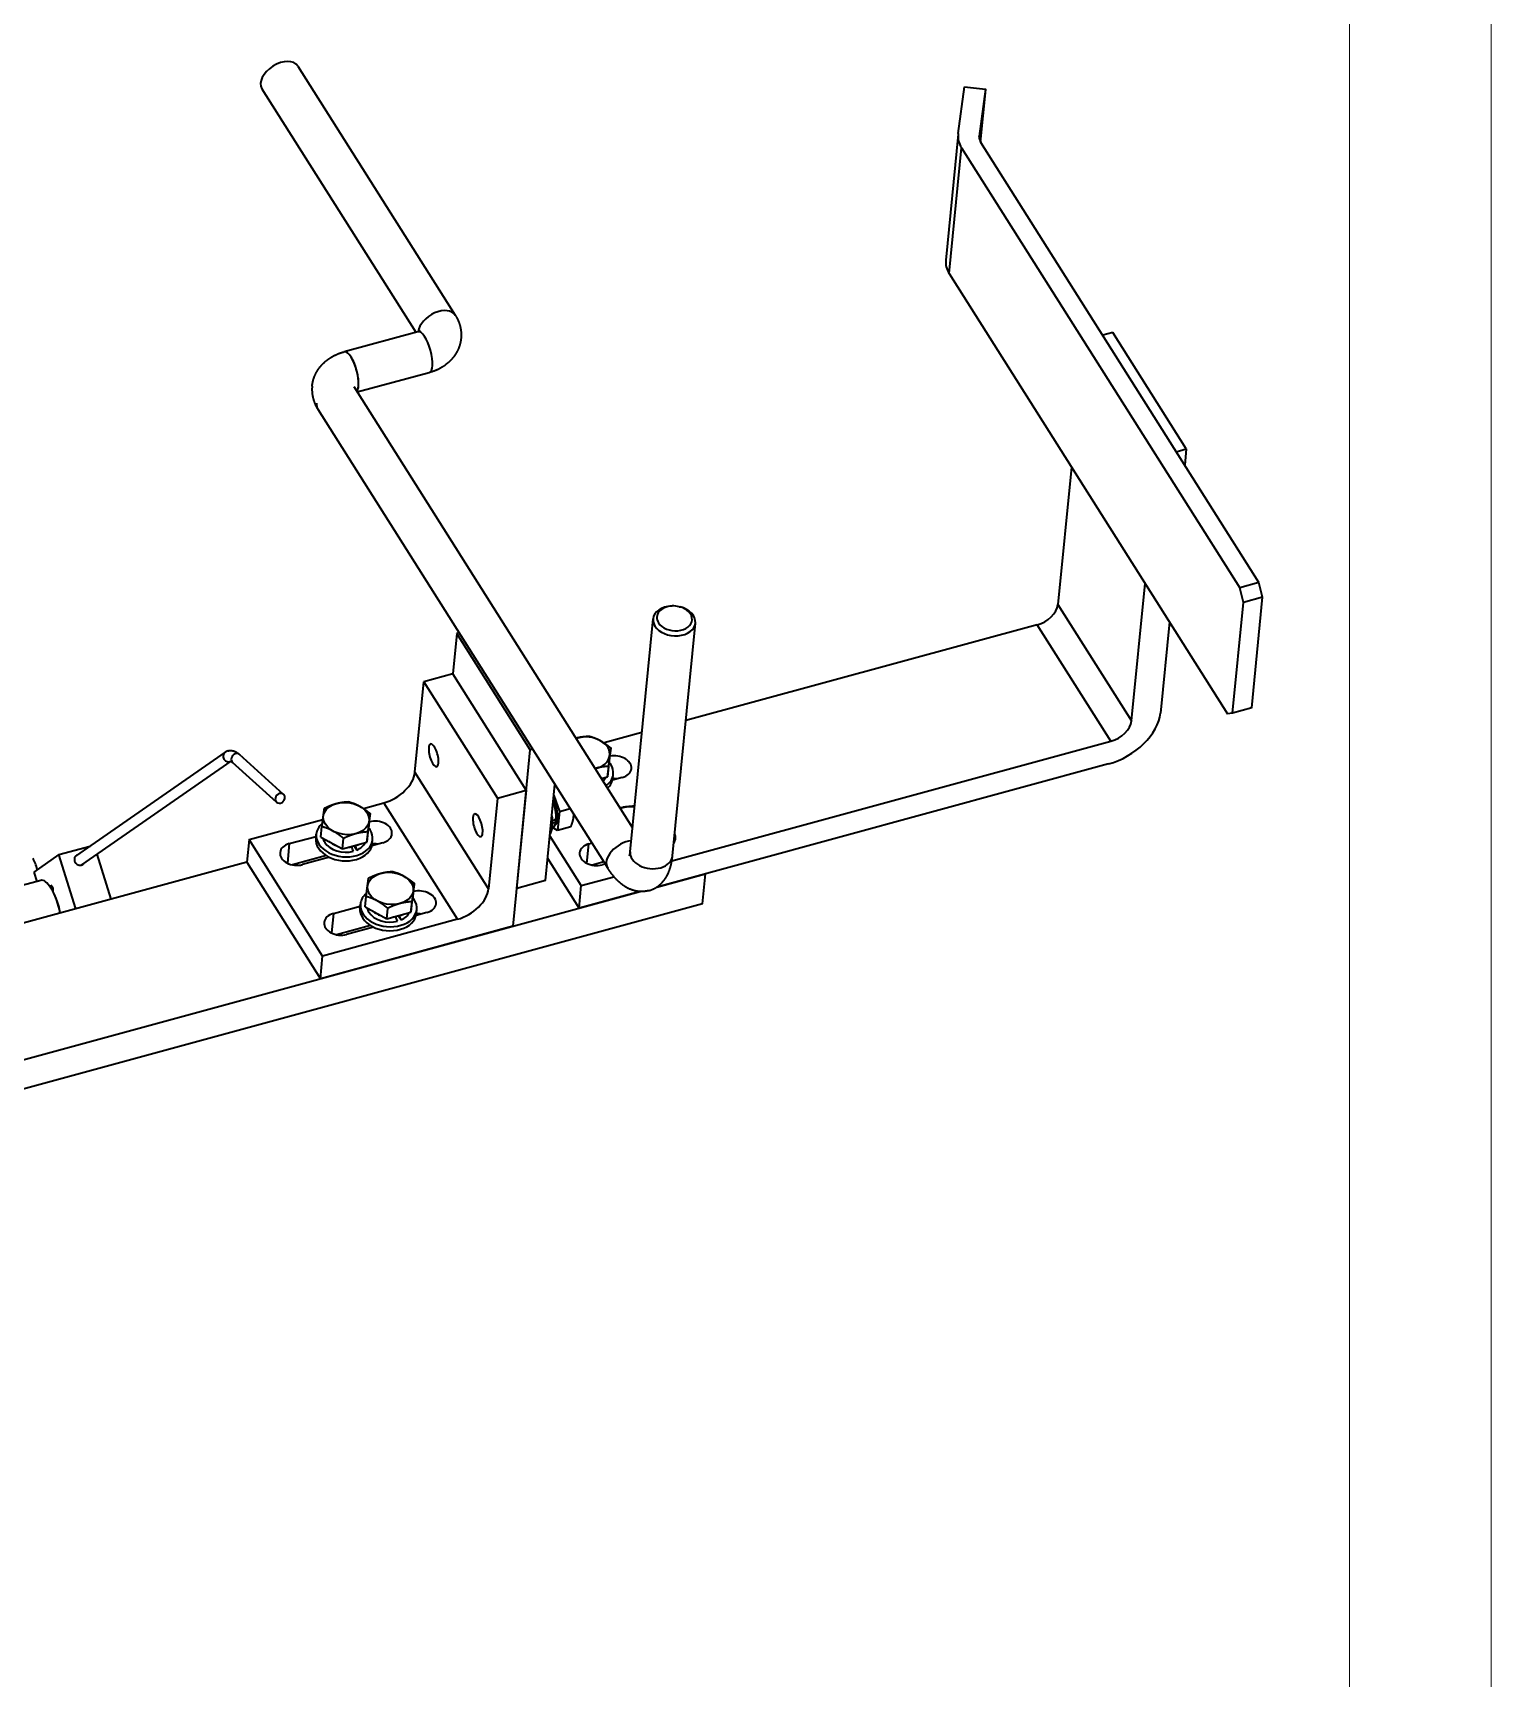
# Model space of a CAD drawing. Header units: millimetres. Extents: x 1333 to 76562, y -37889 to -7215.
# Drawn here: x 9003.2 to 9106.2, y -16787 to -16670.8 of the extents above; entities that cross this region are included whole.
import ezdxf

# ---------------------------------------------------------------- set-up
doc = ezdxf.new("R2010")
doc.units = ezdxf.units.MM
doc.header["$LTSCALE"] = 0.5
for name, color, linetype, lineweight in [('图框', 7, 'Continuous', 18), ('标注线', 3, 'Continuous', 18), ('粗实线', 7, 'Continuous', 35)]:
    doc.layers.add(name, color=color, linetype=linetype, lineweight=lineweight)
doc.layers.add('打印-禁用', color=7, linetype='Continuous', lineweight=15, plot=False)
doc.styles.add('DIM', font='romans.shx', dxfattribs={"width": 0.8, "bigfont": 'bigfont.shx'})
doc.dimstyles.new('DEH 1-2', dxfattribs={"dimscale": 2, "dimtxt": 3.5, "dimasz": 2.5, "dimexe": 1, "dimexo": 0.625, "dimgap": 1.2, "dimtad": 1, "dimtoh": 1, "dimdsep": 46, "dimtxsty": 'DIM', "dimblk": 'OPEN', "dimcen": 0, "dimclrd": 8, "dimclre": 8, "dimclrt": 2, "dimazin": 2, "dimtfac": 0.5, "dimtmove": 0, "dimatfit": 3, "dimldrblk": 'OPEN', "dimfxl": 0, "dimtolj": 2, "dimlwd": 18, "dimlwe": 18, "dimarcsym": 0})

# ---------------------------------------------------------------- blocks, each defined once
blk = doc.blocks.new('GZDEH零件A3图框V01版')
at = {"layer": '图框', "linetype": 'Continuous'}
blk.add_line((3272.49, -1832.961), (3272.49, -1554.461), dxfattribs=at)
at = {"layer": '打印-禁用', "linetype": 'Continuous'}
blk.add_line((3277.49, -1846.461), (3277.49, -1549.461), dxfattribs=at)
blk = doc.blocks.new('DEH A3')
at = {"layer": '图框'}
blk.add_blockref('GZDEH零件A3图框V01版', (-2857.49, 1846.461), dxfattribs=at)
blk = doc.blocks.new('_Open')
at = {"color": 0, "linetype": 'ByBlock', "lineweight": -2}
for p, q in [((-1, 0.167), (0, 0)), ((-1, -0.167), (0, 0)), ((0, 0), (-1, 0))]:
    blk.add_line(p, q, dxfattribs=at)

msp = doc.modelspace()

# ---------------------------------------------------------------- linework, layer by layer
at = {"layer": '粗实线'}
for p, q in [((9021.873, -16673.144), (9032.995, -16690.744)), ((9019.337, -16674.747), (9030.206, -16691.947)), ((9068.514, -16677.959), (9067.642, -16686.852)), ((9089.768, -16709.632), (9070.118, -16678.536)), ((9067.886, -16687.799), (9068.757, -16678.907)), ((9068.757, -16678.907), (9088.408, -16710.003)), ((9067.886, -16687.799), (9087.536, -16718.896)), ((9030.35, -16691.908), (9025.136, -16693.328)), ((9084.635, -16700.191), (9079.438, -16691.966)), ((9031.139, -16694.803), (9026.069, -16696.183)), ((9025.817, -16695.784), (9045.518, -16726.96)), ((9023.28, -16697.386), (9043.757, -16729.79)), ((9076.521, -16701.465), (9075.569, -16711.179)), ((9080.766, -16719.403), (9081.718, -16709.689)), ((9087.901, -16718.856), (9088.668, -16711.03)), ((9089.261, -16718.485), (9090.028, -16710.659)), ((9045.353, -16728.642), (9046.966, -16712.19)), ((9075.569, -16711.179), (9080.766, -16719.403)), ((9038.288, -16721.451), (9033.09, -16713.227)), ((9048.339, -16728.934), (9049.951, -16712.483)), ((9074.104, -16712.617), (9049.275, -16719.379)), ((9079.301, -16720.841), (9074.104, -16712.617)), ((9083.438, -16712.409), (9082.806, -16718.848)), ((9030.144, -16723.031), (9030.771, -16716.629)), ((9030.771, -16716.629), (9035.968, -16724.853)), ((9038.009, -16724.297), (9032.812, -16716.073)), ((9037.329, -16731.233), (9038.288, -16721.451)), ((9048.292, -16729.286), (9079.301, -16720.841)), ((9016.733, -16721.612), (9006.164, -16728.956)), ((9017.134, -16722.247), (9006.592, -16729.571)), ((9079.144, -16722.442), (9047.223, -16731.135)), ((9035.341, -16731.256), (9030.144, -16723.031)), ((9035.968, -16724.853), (9035.341, -16731.256)), ((9038.009, -16724.297), (9037.067, -16733.901)), ((9039.369, -16730.678), (9040.034, -16723.898)), ((9033.144, -16733.412), (9027.947, -16725.188)), ((9018.425, -16727.781), (9023.64, -16726.361)), ((9023.622, -16736.005), (9018.425, -16727.781)), ((9018.268, -16729.382), (9000.633, -16734.184)), ((9018.268, -16729.382), (9023.465, -16737.606)), ((8988.327, -16747.176), (9046.059, -16731.452)), ((9050.46, -16732.331), (8988.118, -16749.31)), ((9037.067, -16733.901), (9023.465, -16737.606)), ((9033.144, -16733.412), (9023.622, -16736.005))]:
    msp.add_line(p, q, dxfattribs=at)
at = {"layer": '粗实线', "ltscale": 0.333195}
for p, q in [((9068.52, -16677.911), (9068.964, -16674.609)), ((9070.454, -16674.781), (9070.01, -16678.084))]:
    msp.add_line(p, q, dxfattribs=at)
at = {"layer": '粗实线', "ltscale": 0.149976}
msp.add_line((9068.964, -16674.609), (9070.454, -16674.781), dxfattribs=at)
at = {"layer": '粗实线', "ltscale": 0.37415}
msp.add_line((9070.107, -16678.519), (9070.472, -16674.795), dxfattribs=at)
at = {"layer": '粗实线', "ltscale": 0.002232}
msp.add_line((9070.472, -16674.795), (9070.454, -16674.781), dxfattribs=at)
at = {"layer": '粗实线', "ltscale": 0.004333}
msp.add_line((9070.005, -16678.127), (9070.01, -16678.084), dxfattribs=at)
at = {"layer": '粗实线', "ltscale": 0.073702}
for p, q in [((9079.438, -16691.966), (9078.727, -16692.16)), ((9083.924, -16700.384), (9084.635, -16700.191))]:
    msp.add_line(p, q, dxfattribs=at)
at = {"layer": '粗实线', "ltscale": 0.114734}
msp.add_line((9084.635, -16700.191), (9084.523, -16701.332), dxfattribs=at)
at = {"layer": '粗实线', "ltscale": 0.140973}
for p, q in [((9089.768, -16709.632), (9088.408, -16710.003)), ((9090.028, -16710.659), (9088.668, -16711.03)), ((9089.261, -16718.485), (9087.901, -16718.856))]:
    msp.add_line(p, q, dxfattribs=at)
at = {"layer": '粗实线', "ltscale": 0.105931}
for p, q in [((9090.028, -16710.659), (9089.768, -16709.632)), ((9088.668, -16711.03), (9088.408, -16710.003))]:
    msp.add_line(p, q, dxfattribs=at)
at = {"layer": '粗实线', "ltscale": 0.005222}
msp.add_line((9048.302, -16711.282), (9048.25, -16711.285), dxfattribs=at)
at = {"layer": '粗实线', "ltscale": 0.005226}
msp.add_line((9048.817, -16711.333), (9048.867, -16711.345), dxfattribs=at)
at = {"layer": '粗实线', "ltscale": 0.285934}
msp.add_line((9033.09, -16713.227), (9032.812, -16716.073), dxfattribs=at)
at = {"layer": '粗实线', "ltscale": 0.017708}
for p, q in [((9033.261, -16713.181), (9033.09, -16713.227)), ((9038.459, -16721.405), (9038.288, -16721.451))]:
    msp.add_line(p, q, dxfattribs=at)
at = {"layer": '粗实线', "ltscale": 0.211459}
for p, q in [((9032.812, -16716.073), (9030.771, -16716.629)), ((9035.968, -16724.853), (9038.009, -16724.297)), ((9039.369, -16730.678), (9037.329, -16731.233))]:
    msp.add_line(p, q, dxfattribs=at)
at = {"layer": '粗实线', "ltscale": 0.036633}
msp.add_line((9087.901, -16718.856), (9087.536, -16718.896), dxfattribs=at)
at = {"layer": '粗实线', "ltscale": 0.277457}
msp.add_line((9046.178, -16720.222), (9043.501, -16720.951), dxfattribs=at)
at = {"layer": '粗实线', "ltscale": 0.073598}
for p, q in [((9043.91, -16722.041), (9043.981, -16721.309)), ((9043.807, -16722.609), (9043.735, -16723.342)), ((9026.907, -16726.672), (9026.979, -16725.939)), ((9023.503, -16727.599), (9023.575, -16726.866)), ((9026.804, -16727.24), (9026.733, -16727.972)), ((9025.029, -16728.436), (9025.101, -16727.704)), ((9026.622, -16732.533), (9026.693, -16731.801)), ((9030.026, -16731.606), (9030.097, -16730.874)), ((9028.148, -16733.371), (9028.219, -16732.638)), ((9029.923, -16732.174), (9029.851, -16732.907))]:
    msp.add_line(p, q, dxfattribs=at)
at = {"layer": '粗实线', "ltscale": 0.419216}
msp.add_line((9020.364, -16725.144), (9017.255, -16722.332), dxfattribs=at)
at = {"layer": '粗实线', "ltscale": 0.419217}
msp.add_line((9020.867, -16724.588), (9017.758, -16721.776), dxfattribs=at)
at = {"layer": '粗实线', "ltscale": 0.131241}
for p, q in [((9043.735, -16723.342), (9043.91, -16722.041)), ((9026.733, -16727.972), (9026.907, -16726.672)), ((9029.851, -16732.907), (9030.026, -16731.606))]:
    msp.add_line(p, q, dxfattribs=at)
at = {"layer": '粗实线', "ltscale": 0.044526}
msp.add_line((9043.305, -16723.459), (9043.735, -16723.342), dxfattribs=at)
at = {"layer": '粗实线', "ltscale": 0.070357}
msp.add_line((9044.78, -16723.399), (9044.102, -16723.583), dxfattribs=at)
at = {"layer": '粗实线', "ltscale": 0.028593}
for p, q in [((9044.125, -16723.447), (9044.153, -16723.162)), ((9023.142, -16727.687), (9023.17, -16727.403)), ((9027.123, -16728.077), (9027.15, -16727.793)), ((9026.26, -16732.622), (9026.288, -16732.337)), ((9030.241, -16733.012), (9030.269, -16732.727))]:
    msp.add_line(p, q, dxfattribs=at)
at = {"layer": '粗实线', "ltscale": 0.119432}
msp.add_line((9039.958, -16724.669), (9040.354, -16725.795), dxfattribs=at)
at = {"layer": '粗实线', "ltscale": 0.005484}
msp.add_line((9040.025, -16723.982), (9040.078, -16723.968), dxfattribs=at)
at = {"layer": '粗实线', "ltscale": 0.150019}
msp.add_line((9026.499, -16725.582), (9027.947, -16725.188), dxfattribs=at)
at = {"layer": '粗实线', "ltscale": 0.13427}
msp.add_line((9040.354, -16725.795), (9040.223, -16727.132), dxfattribs=at)
at = {"layer": '粗实线', "ltscale": 0.077716}
msp.add_line((9040.354, -16725.795), (9041.104, -16725.591), dxfattribs=at)
at = {"layer": '粗实线', "ltscale": 0.045876}
for p, q in [((9026.887, -16726.981), (9026.931, -16726.525)), ((9030.005, -16731.916), (9030.05, -16731.459))]:
    msp.add_line(p, q, dxfattribs=at)
at = {"layer": '粗实线', "ltscale": 0.001029}
for p, q in [((9026.921, -16726.527), (9026.931, -16726.525)), ((9030.04, -16731.462), (9030.05, -16731.459))]:
    msp.add_line(p, q, dxfattribs=at)
at = {"layer": '粗实线', "ltscale": 0.003311}
msp.add_line((9039.849, -16726.924), (9039.881, -16726.915), dxfattribs=at)
at = {"layer": '粗实线', "ltscale": 0.042584}
msp.add_line((9040.223, -16727.132), (9039.849, -16726.929), dxfattribs=at)
at = {"layer": '粗实线', "ltscale": 0.016829}
msp.add_line((9040.018, -16726.368), (9040.108, -16726.51), dxfattribs=at)
at = {"layer": '粗实线', "ltscale": 0.096762}
msp.add_line((9041.157, -16726.877), (9040.223, -16727.132), dxfattribs=at)
at = {"layer": '粗实线', "ltscale": 0.000160673}
msp.add_line((9041.348, -16726.23), (9041.347, -16726.232), dxfattribs=at)
at = {"layer": '粗实线', "ltscale": 0.229875}
msp.add_line((9004.981, -16728.841), (9007.199, -16728.237), dxfattribs=at)
at = {"layer": '粗实线', "ltscale": 0.160838}
for p, q in [((9018.425, -16727.781), (9018.268, -16729.382)), ((9041.739, -16732.629), (9041.896, -16731.028)), ((9023.465, -16737.606), (9023.622, -16736.005))]:
    msp.add_line(p, q, dxfattribs=at)
at = {"layer": '粗实线', "ltscale": 0.138208}
for p, q in [((9021.264, -16728.068), (9021.129, -16729.444)), ((9042.295, -16729.463), (9042.429, -16728.087)), ((9024.382, -16733.003), (9024.247, -16734.378))]:
    msp.add_line(p, q, dxfattribs=at)
at = {"layer": '粗实线', "ltscale": 0.195975}
for p, q in [((9021.264, -16728.068), (9023.155, -16727.553)), ((9024.382, -16733.003), (9026.273, -16732.488))]:
    msp.add_line(p, q, dxfattribs=at)
at = {"layer": '粗实线', "ltscale": 0.174069}
for p, q in [((9023.503, -16727.599), (9025.029, -16728.436)), ((9026.622, -16732.533), (9028.148, -16733.371))]:
    msp.add_line(p, q, dxfattribs=at)
at = {"layer": '粗实线', "ltscale": 0.176529}
for p, q in [((9025.029, -16728.436), (9026.733, -16727.972)), ((9028.148, -16733.371), (9029.851, -16732.907))]:
    msp.add_line(p, q, dxfattribs=at)
at = {"layer": '粗实线', "ltscale": 0.002835}
for p, q in [((9025.649, -16728.267), (9025.665, -16728.291)), ((9028.768, -16733.202), (9028.783, -16733.226))]:
    msp.add_line(p, q, dxfattribs=at)
at = {"layer": '粗实线', "ltscale": 0.036622}
for p, q in [((9025.846, -16728.214), (9026.042, -16728.523)), ((9028.965, -16733.148), (9029.16, -16733.458))]:
    msp.add_line(p, q, dxfattribs=at)
at = {"layer": '粗实线', "ltscale": 0.003432}
for p, q in [((9025.903, -16728.198), (9025.921, -16728.227)), ((9029.021, -16733.133), (9029.039, -16733.162))]:
    msp.add_line(p, q, dxfattribs=at)
at = {"layer": '粗实线', "ltscale": 0.079542}
for p, q in [((9027.867, -16728.005), (9027.099, -16728.214)), ((9030.985, -16732.939), (9030.218, -16733.148))]:
    msp.add_line(p, q, dxfattribs=at)
at = {"layer": '粗实线', "ltscale": 0.415105}
for p, q in [((9041.896, -16731.028), (9039.679, -16727.519)), ((9041.739, -16732.629), (9039.522, -16729.12))]:
    msp.add_line(p, q, dxfattribs=at)
at = {"layer": '粗实线', "ltscale": 0.022295}
msp.add_line((9042.429, -16728.087), (9042.644, -16728.029), dxfattribs=at)
at = {"layer": '粗实线', "ltscale": 0.215969}
msp.add_line((9004.981, -16728.841), (9003.207, -16730.073), dxfattribs=at)
at = {"layer": '粗实线', "ltscale": 0.401679}
msp.add_line((9006.196, -16732.669), (9004.981, -16728.841), dxfattribs=at)
at = {"layer": '粗实线', "ltscale": 0.333187}
msp.add_line((9008.69, -16731.99), (9007.682, -16728.815), dxfattribs=at)
at = {"layer": '粗实线', "ltscale": 0.248382}
for p, q in [((9023.883, -16728.913), (9021.486, -16729.566)), ((9027.001, -16733.847), (9024.604, -16734.5))]:
    msp.add_line(p, q, dxfattribs=at)
at = {"layer": '粗实线', "ltscale": 0.197027}
for p, q in [((9024.1, -16729.031), (9022.199, -16729.548)), ((9027.219, -16733.965), (9025.318, -16734.483))]:
    msp.add_line(p, q, dxfattribs=at)
at = {"layer": '粗实线', "ltscale": 0.086325}
msp.add_line((9043.484, -16729.358), (9042.652, -16729.585), dxfattribs=at)
at = {"layer": '粗实线', "ltscale": 0.0223}
msp.add_line((9043.58, -16729.509), (9043.365, -16729.568), dxfattribs=at)
at = {"layer": '粗实线', "ltscale": 0.274528}
msp.add_line((9003.716, -16730.663), (9001.067, -16731.384), dxfattribs=at)
at = {"layer": '粗实线', "ltscale": 0.070313}
msp.add_line((9003.207, -16730.073), (9003.42, -16730.743), dxfattribs=at)
at = {"layer": '粗实线', "ltscale": 0.238807}
msp.add_line((9041.896, -16731.028), (9044.2, -16730.401), dxfattribs=at)
at = {"layer": '粗实线', "ltscale": 0.357144}
msp.add_line((9047.223, -16731.135), (9050.669, -16730.197), dxfattribs=at)
at = {"layer": '粗实线', "ltscale": 0.21445}
msp.add_line((9050.46, -16732.331), (9050.669, -16730.197), dxfattribs=at)
at = {"layer": '粗实线', "ltscale": 0.018099}
msp.add_line((9004.413, -16731.007), (9004.414, -16731.188), dxfattribs=at)
at = {"layer": '粗实线', "ltscale": 0.026914}
msp.add_line((9004.582, -16731.217), (9004.413, -16731.007), dxfattribs=at)
at = {"layer": '粗实线', "ltscale": 0.026862}
msp.add_line((9004.583, -16731.485), (9004.582, -16731.217), dxfattribs=at)
at = {"layer": '粗实线', "ltscale": 0.447729}
msp.add_line((9046.059, -16731.452), (9041.739, -16732.629), dxfattribs=at)
at = {"layer": '粗实线'}
for centre, radius, start, end in [((9017.123, -16722.17), 0.681, 105.34437, 124.95678), ((9042.61, -16724.255), 3.788, 105.24026, 106.7787), ((9043.961, -16726.393), 3.788, 105.24026, 106.7787), ((9039.688, -16726.01), 1.674, 352.37506, 354.39332), ((9039.799, -16726.02), 1.563, 354.35309, 0.76283), ((9045.728, -16729.189), 3.788, 105.24026, 106.7787), ((9044.333, -16729.698), 4.468, 72.61551, 73.87214), ((9031.765, -16712.007), 16.564, 299.26786, 300.31057), ((9032.398, -16711.713), 16.686, 296.59151, 297.5225), ((8985.621, -16745.441), 43.561, 22.73043, 23.1845), ((8994.519, -16741.218), 33.983, 21.93486, 22.47382), ((9003.274, -16730.618), 0.183, 314.96252, 321.09089), ((8997.637, -16746.152), 33.983, 21.93486, 22.47382), ((8988.739, -16750.376), 43.561, 22.73043, 23.1845)]:
    msp.add_arc(centre, radius, start, end, dxfattribs=at)
for centre, major_axis, ratio, start_param, end_param in [((9020.605, -16673.946), (-1.268, -0.801), 0.6278918, 3.1415529, 6.2831455), ((9071.251, -16678.227), (-2.737, 0.268), 0.6992942, 0.0000781, 0.4983459), ((9071.251, -16678.227), (-2.737, 0.268), 0.6992942, 6.2579325, 6.2832634), ((9071.251, -16678.227), (1.244, -0.122), 0.6992942, 3.1416707, 3.6399386), ((9071.251, -16678.227), (1.244, -0.122), 0.6992942, 3.1163398, 3.1416707), ((9070.379, -16687.12), (-2.737, 0.268), 0.6992942, 0.0000781, 0.4983459), ((9031.727, -16691.545), (-1.268, -0.801), 0.6278918, 3.1415529, 5.8165859), ((9030.745, -16693.355), (-0.394, 1.447), 0.3416715, 3.1415647, 6.2831573), ((9025.531, -16694.775), (0.394, -1.447), 0.3416715, 0.7316501, 3.1415647), ((9025.531, -16694.775), (0.394, -1.447), 0.3416715, 2.3024464, 3.1416299), ((9025.531, -16694.775), (0.394, -1.447), 0.3416715, 0.2637621, 2.3024464), ((9025.531, -16694.775), (0.394, -1.447), 0.3416715, 0.2637621, 0.7316501), ((9024.548, -16696.585), (-1.268, -0.801), 0.6278918, 5.8287034, 6.2832176), ((9048.459, -16712.336), (-1.493, 0.146), 0.6992942, 0.0000288, 0.4983459), ((9048.459, -16712.336), (-1.493, 0.146), 0.6992942, 4.9204934, 6.2832141), ((9048.476, -16712.158), (-1.244, 0.122), 0.6992942, 4.9204934, 6.7815312), ((9048.476, -16712.158), (-1.244, 0.122), 0.6992942, 0.4983459, 4.5041106), ((9048.476, -16712.158), (-1.244, 0.122), 0.6992942, 4.5041106, 4.9204934), ((9048.459, -16712.336), (-1.493, 0.146), 0.6992942, 3.1416214, 4.5041106), ((9074.209, -16711.55), (1.268, 0.801), 0.6278918, 4.2579071, 5.8287034), ((9048.459, -16712.336), (-1.493, 0.146), 0.6992942, 0.4983459, 3.1416214), ((9079.406, -16719.774), (-3.17, -2.003), 0.6278918, 1.1163144, 2.6871107), ((9079.406, -16719.774), (-1.268, -0.801), 0.6278918, 1.1163144, 2.6871107), ((9031.462, -16721.83), (-0.218, 0.802), 0.3416715, 0.7316501, 3.1415647), ((9031.462, -16721.831), (0.218, -0.802), 0.3416446, 3.1415576, 3.8731834), ((9031.462, -16721.83), (0.218, -0.802), 0.3416715, 0.7316501, 3.1415669), ((9042.29, -16721.669), (-1.617, 0.159), 0.6992942, 5.2107349, 5.2776816), ((9042.29, -16721.669), (-1.617, 0.159), 0.6992942, 2.002194, 5.2107349), ((9016.947, -16721.92), (-0.214, 0.308), 0.9329723, 6.2831467, 9.3296233), ((9017.507, -16722.054), (0.252, 0.278), 0.829198, 6.2831608, 9.4247535), ((9031.462, -16721.83), (-0.218, 0.802), 0.3416715, 3.1415647, 3.8732428), ((9042.162, -16722.967), (1.99, -0.195), 0.6992942, 0.4983459, 0.610932), ((9044.313, -16722.658), (-1.12, 0.11), 0.6992942, 3.1415902, 5.1350676), ((9042.162, -16722.967), (1.99, -0.195), 0.6992942, 0.0000288, 0.4983459), ((9028.103, -16723.587), (-1.902, -1.202), 0.6278918, 1.1163144, 2.6871107), ((9042.162, -16722.967), (1.53, -0.15), 0.6992942, 5.7450585, 6.0375564), ((9042.162, -16722.967), (1.99, -0.195), 0.6992942, 5.6129926, 6.2832141), ((9042.134, -16723.252), (1.99, -0.195), 0.6992942, 5.721935, 6.2832141), ((9044.156, -16724.259), (1.12, -0.11), 0.6992942, 1.4187493, 1.6690452), ((9044.313, -16722.658), (-1.12, 0.11), 0.6992942, 2.0691423, 3.1415902), ((9020.616, -16724.866), (0.252, 0.278), 0.829198, 6.2831449, 8.7671156), ((9020.616, -16724.866), (-0.252, -0.278), 0.829198, 5.6255229, 6.2831449), ((9020.616, -16724.866), (-0.252, -0.278), 0.829198, 6.2831449, 8.7671156), ((9020.616, -16724.866), (0.252, 0.278), 0.829198, 5.6255229, 6.2831449), ((9025.287, -16726.299), (-1.617, 0.159), 0.6992942, 5.2107349, 11.4939202), ((9039.613, -16725.394), (-0.382, 1.403), 0.3416715, 3.208392, 5.0407917), ((9034.58, -16726.765), (0.218, -0.802), 0.3416446, 3.1415576, 3.8731834), ((9034.58, -16726.765), (0.218, -0.802), 0.3416715, 0.7316501, 3.1415669), ((9039.024, -16725.555), (0.526, -1.93), 0.3416715, 0.2419524, 1.2211886), ((9039.477, -16725.431), (0.404, -1.483), 0.3416715, 0.8502926, 1.719709), ((9040.678, -16725.104), (-0.427, 1.568), 0.3416715, 3.8227694, 4.0130855), ((9045.408, -16726.603), (-1.617, 0.159), 0.6992942, 4.6234035, 5.2776816), ((9025.16, -16727.598), (1.99, -0.195), 0.6992942, 2.5341849, 3.1416214), ((9025.16, -16727.598), (1.99, -0.195), 0.6992942, 0.4983459, 0.610932), ((9027.399, -16727.265), (-1.12, 0.11), 0.6992942, 3.1415549, 5.2107349), ((9025.16, -16727.598), (1.99, -0.195), 0.6992942, 0.0000288, 0.4983459), ((9027.399, -16727.265), (-1.12, 0.11), 0.6992942, 2.0691423, 3.1415549), ((9034.58, -16726.765), (-0.218, 0.802), 0.3416715, 0.7316501, 3.1415647), ((9034.58, -16726.765), (-0.218, 0.802), 0.3416715, 3.1415647, 3.8732428), ((9039.477, -16725.431), (0.404, -1.483), 0.3416715, 0.000035, 0.6682831), ((9039.477, -16725.431), (-0.382, 1.403), 0.3416715, 3.8062302, 3.9290329), ((9021.732, -16728.808), (1.12, -0.11), 0.6992942, 2.0691423, 3.1415902), ((9025.132, -16727.882), (1.99, -0.195), 0.6992942, 3.1416214, 6.2832141), ((9025.16, -16727.598), (1.99, -0.195), 0.6992942, 3.1416214, 6.2832141), ((9025.16, -16727.598), (1.53, -0.15), 0.6992942, 3.35203, 3.6399386), ((9025.16, -16727.598), (1.53, -0.15), 0.6992942, 3.6399386, 5.2107349), ((9025.195, -16727.242), (1.53, -0.15), 0.6992942, 3.9267535, 4.399331), ((9025.195, -16727.242), (1.53, -0.15), 0.6992942, 4.9623143, 5.0920925), ((9025.16, -16727.598), (1.045, -0.102), 0.6992942, 5.2701098, 5.3389041), ((9025.195, -16727.242), (1.53, -0.15), 0.6992942, 5.2741019, 5.4591618), ((9025.16, -16727.598), (1.53, -0.15), 0.6992942, 5.3934386, 6.0375564), ((9027.242, -16728.865), (1.12, -0.11), 0.6992942, 1.4187368, 1.7458528), ((9042.897, -16728.828), (-1.12, 0.11), 0.6992942, 5.2107349, 6.2831828), ((9045.025, -16728.989), (1.268, 0.801), 0.6278918, 0.8925142, 3.1415529), ((9047.431, -16727.593), (-1.12, 0.11), 0.6992942, 2.7373418, 3.1415902), ((9047.431, -16727.593), (-1.12, 0.11), 0.6992942, 3.1415902, 3.5458469), ((9003.083, -16729.818), (-0.263, 0.965), 0.3416715, 4.5330108, 5.4440391), ((9006.453, -16729.212), (0.221, -0.318), 0.9329723, 3.1416387, 4.3923525), ((9006.453, -16729.212), (-0.221, 0.318), 0.9329723, 1.2507599, 2.8215562), ((9006.453, -16729.212), (0.221, -0.318), 0.9329723, 2.8869046, 3.1416387), ((9006.453, -16729.212), (0.221, -0.318), 0.9329723, 5.9631489, 6.2832313), ((9006.453, -16729.212), (0.221, -0.318), 0.9329723, 0.000046, 0.2546881), ((9021.732, -16728.808), (1.12, -0.11), 0.6992942, 3.1415902, 5.2107349), ((9042.897, -16728.828), (-1.12, 0.11), 0.6992942, 6.2831828, 8.3523276), ((9046.846, -16728.788), (-1.493, 0.146), 0.6992942, 6.2831475, 9.4247402), ((9004.274, -16732.713), (0.558, -2.05), 0.3416715, 2.3024464, 3.141553), ((9028.406, -16731.234), (-1.617, 0.159), 0.6992942, 5.2107349, 11.4939202), ((9004.274, -16732.713), (0.558, -2.05), 0.3416715, 1.3512202, 2.3024464), ((9004.478, -16732.657), (0.407, -1.496), 0.3416715, 1.2675546, 2.0187176), ((9028.278, -16732.532), (1.99, -0.195), 0.6992942, 2.5341849, 3.1416214), ((9028.278, -16732.532), (1.99, -0.195), 0.6992942, 0.4983459, 0.610932), ((9030.517, -16732.199), (-1.12, 0.11), 0.6992942, 3.1415549, 5.2107349), ((9033.301, -16731.811), (1.902, 1.202), 0.6278918, 4.2579071, 5.8287034), ((9024.85, -16733.743), (1.12, -0.11), 0.6992942, 2.0691423, 3.1415902), ((9028.25, -16732.817), (1.99, -0.195), 0.6992942, 3.1416214, 6.2832141), ((9028.278, -16732.532), (1.99, -0.195), 0.6992942, 3.1416214, 6.2832141), ((9028.278, -16732.532), (1.53, -0.15), 0.6992942, 3.35203, 3.6399386), ((9028.278, -16732.532), (1.53, -0.15), 0.6992942, 3.6399386, 5.2107349), ((9028.313, -16732.176), (1.53, -0.15), 0.6992942, 3.9267535, 4.399331), ((9028.278, -16732.532), (1.045, -0.102), 0.6992942, 5.2701098, 5.3389041), ((9028.313, -16732.176), (1.53, -0.15), 0.6992942, 5.2741019, 5.4591618), ((9028.278, -16732.532), (1.53, -0.15), 0.6992942, 5.3934386, 6.0375564), ((9028.278, -16732.532), (1.99, -0.195), 0.6992942, 0.0000288, 0.4983459), ((9030.36, -16733.8), (1.12, -0.11), 0.6992942, 1.4187368, 1.7458528), ((9030.517, -16732.199), (-1.12, 0.11), 0.6992942, 2.0691423, 3.1415549), ((9024.85, -16733.743), (1.12, -0.11), 0.6992942, 3.1415902, 5.2107349), ((9028.313, -16732.176), (1.53, -0.15), 0.6992942, 4.9623143, 5.0920925)]:
    msp.add_ellipse(centre, major_axis=major_axis, ratio=ratio, start_param=start_param, end_param=end_param, dxfattribs=at)
for points, degree, knots in [([(9032.995, -16690.744), (9033.003, -16690.758), (9033.021, -16690.786), (9033.046, -16690.828), (9033.07, -16690.871), (9033.092, -16690.91), (9033.11, -16690.945), (9033.126, -16690.976), (9033.142, -16691.007), (9033.157, -16691.039), (9033.172, -16691.071), (9033.186, -16691.103), (9033.2, -16691.135), (9033.213, -16691.166), (9033.226, -16691.198), (9033.238, -16691.229), (9033.25, -16691.26), (9033.261, -16691.291), (9033.272, -16691.323), (9033.283, -16691.354), (9033.293, -16691.386), (9033.305, -16691.425), (9033.318, -16691.472), (9033.332, -16691.526), (9033.345, -16691.58), (9033.356, -16691.628), (9033.364, -16691.669), (9033.37, -16691.702), (9033.376, -16691.736), (9033.381, -16691.77), (9033.386, -16691.803), (9033.39, -16691.837), (9033.394, -16691.871), (9033.398, -16691.913), (9033.402, -16691.962), (9033.405, -16692.019), (9033.408, -16692.076), (9033.408, -16692.135), (9033.408, -16692.195), (9033.406, -16692.257), (9033.402, -16692.319), (9033.398, -16692.36), (9033.396, -16692.381)], 3, [0, 0, 0, 0, 0.1970049, 0.3938522, 0.5903702, 0.7867433, 0.9270923, 1.0673714, 1.2074826, 1.3475282, 1.48741, 1.6272302, 1.7668884, 1.9064888, 2.0398036, 2.1730689, 2.306191, 2.439267, 2.5722033, 2.7050966, 2.8378527, 2.970569, 3.1955205, 3.4203689, 3.644863, 3.8692686, 4.0057048, 4.1421132, 4.2784942, 4.4148485, 4.551026, 4.6871814, 4.8233154, 4.9594288, 5.1885759, 5.4176769, 5.6465998, 5.8754896, 6.1232046, 6.3708964, 6.6185724, 6.8662404, 6.8662404, 6.8662404, 6.8662404]), ([(9030.514, -16691.838), (9030.514, -16691.838), (9030.514, -16691.838), (9030.513, -16691.839), (9030.512, -16691.84), (9030.51, -16691.841), (9030.508, -16691.842), (9030.505, -16691.844), (9030.502, -16691.846), (9030.498, -16691.849), (9030.494, -16691.851), (9030.489, -16691.854), (9030.484, -16691.857), (9030.479, -16691.859), (9030.473, -16691.862), (9030.467, -16691.865), (9030.461, -16691.868), (9030.454, -16691.872), (9030.446, -16691.875), (9030.44, -16691.878), (9030.433, -16691.881), (9030.425, -16691.884), (9030.416, -16691.887), (9030.406, -16691.891), (9030.396, -16691.894), (9030.385, -16691.898), (9030.374, -16691.901), (9030.362, -16691.905), (9030.354, -16691.907), (9030.35, -16691.908)], 3, [0, 0, 0, 0, 0.00128991, 0.00530738, 0.01148473, 0.01990261, 0.03070723, 0.04348961, 0.05857235, 0.07604977, 0.09541647, 0.11755986, 0.13964396, 0.16327911, 0.18894167, 0.2160584, 0.24512202, 0.27569693, 0.30800613, 0.34383572, 0.36361482, 0.39974964, 0.43990917, 0.48198381, 0.52530953, 0.57072482, 0.61727443, 0.66582561, 0.71539864, 0.71539864, 0.71539864, 0.71539864]), ([(9033.396, -16692.381), (9033.394, -16692.402), (9033.389, -16692.445), (9033.381, -16692.509), (9033.37, -16692.572), (9033.359, -16692.633), (9033.347, -16692.689), (9033.334, -16692.742), (9033.32, -16692.795), (9033.303, -16692.853), (9033.284, -16692.915), (9033.261, -16692.982), (9033.236, -16693.048), (9033.211, -16693.109), (9033.188, -16693.163), (9033.165, -16693.212), (9033.142, -16693.26), (9033.115, -16693.312), (9033.084, -16693.368), (9033.05, -16693.428), (9033.014, -16693.487), (9032.976, -16693.544), (9032.938, -16693.6), (9032.898, -16693.655), (9032.857, -16693.708), (9032.818, -16693.757), (9032.782, -16693.801), (9032.748, -16693.839), (9032.713, -16693.878), (9032.677, -16693.917), (9032.638, -16693.957), (9032.597, -16693.997), (9032.555, -16694.037), (9032.512, -16694.076), (9032.469, -16694.114), (9032.424, -16694.151), (9032.379, -16694.188), (9032.334, -16694.223), (9032.288, -16694.257), (9032.243, -16694.29), (9032.196, -16694.322), (9032.149, -16694.354), (9032.102, -16694.384), (9032.054, -16694.414), (9032.005, -16694.443), (9031.957, -16694.47), (9031.91, -16694.496), (9031.865, -16694.52), (9031.818, -16694.544), (9031.772, -16694.567), (9031.725, -16694.589), (9031.677, -16694.611), (9031.63, -16694.632), (9031.589, -16694.649), (9031.547, -16694.666), (9031.504, -16694.683), (9031.453, -16694.702), (9031.401, -16694.721), (9031.349, -16694.739), (9031.297, -16694.756), (9031.245, -16694.772), (9031.192, -16694.788), (9031.156, -16694.798), (9031.139, -16694.803)], 3, [0, 0, 0, 0, 0.2579225, 0.5158539, 0.7738032, 1.0317789, 1.2504075, 1.4690671, 1.6878935, 1.9067621, 2.1890841, 2.4714986, 2.7543498, 3.0373201, 3.2516406, 3.4660426, 3.6807708, 3.8955934, 4.1708566, 4.4465042, 4.7225492, 4.9990087, 5.2684662, 5.5383398, 5.8086372, 6.0793741, 6.285342, 6.4914694, 6.697944, 6.9045903, 7.1348961, 7.3654333, 7.5963668, 7.8275431, 8.0591434, 8.2910109, 8.5232278, 8.7557688, 8.9806619, 9.2058561, 9.4313571, 9.6571387, 9.8832285, 10.1096151, 10.3362961, 10.5632676, 10.770442, 10.9778525, 11.1854858, 11.3933781, 11.6014729, 11.8098285, 12.0183951, 12.2271824, 12.3403733, 12.5593226, 12.7785562, 12.9979771, 13.2176776, 13.4375533, 13.6577026, 13.8780216, 14.0986044, 14.0986044, 14.0986044, 14.0986044]), ([(9022.879, -16695.75), (9022.881, -16695.728), (9022.886, -16695.686), (9022.894, -16695.622), (9022.905, -16695.558), (9022.916, -16695.498), (9022.929, -16695.441), (9022.941, -16695.388), (9022.955, -16695.335), (9022.972, -16695.278), (9022.991, -16695.215), (9023.014, -16695.148), (9023.039, -16695.082), (9023.064, -16695.022), (9023.087, -16694.968), (9023.11, -16694.919), (9023.133, -16694.871), (9023.16, -16694.818), (9023.191, -16694.762), (9023.225, -16694.703), (9023.261, -16694.644), (9023.299, -16694.587), (9023.337, -16694.53), (9023.377, -16694.476), (9023.418, -16694.422), (9023.457, -16694.374), (9023.493, -16694.33), (9023.527, -16694.291), (9023.562, -16694.253), (9023.598, -16694.214), (9023.637, -16694.174), (9023.678, -16694.133), (9023.72, -16694.094), (9023.763, -16694.055), (9023.807, -16694.017), (9023.851, -16693.979), (9023.896, -16693.943), (9023.941, -16693.907), (9023.987, -16693.873), (9024.033, -16693.84), (9024.079, -16693.808), (9024.126, -16693.777), (9024.173, -16693.746), (9024.221, -16693.717), (9024.27, -16693.688), (9024.318, -16693.66), (9024.365, -16693.634), (9024.411, -16693.61), (9024.457, -16693.586), (9024.503, -16693.563), (9024.55, -16693.541), (9024.598, -16693.52), (9024.646, -16693.499), (9024.686, -16693.481), (9024.728, -16693.464), (9024.771, -16693.448), (9024.822, -16693.428), (9024.874, -16693.41), (9024.926, -16693.392), (9024.978, -16693.375), (9025.03, -16693.358), (9025.083, -16693.343), (9025.119, -16693.333), (9025.136, -16693.328)], 3, [0, 0, 0, 0, 0.2579225, 0.5158539, 0.7738032, 1.0317789, 1.2504075, 1.4690671, 1.6878935, 1.9067621, 2.1890841, 2.4714986, 2.7543498, 3.0373201, 3.2516406, 3.4660426, 3.6807708, 3.8955934, 4.1708566, 4.4465042, 4.7225492, 4.9990087, 5.2684662, 5.5383398, 5.8086372, 6.0793741, 6.285342, 6.4914694, 6.697944, 6.9045903, 7.1348961, 7.3654333, 7.5963668, 7.8275431, 8.0591434, 8.2910109, 8.5232278, 8.7557688, 8.9806619, 9.2058561, 9.4313571, 9.6571387, 9.8832285, 10.1096151, 10.3362961, 10.5632676, 10.770442, 10.9778525, 11.1854858, 11.3933781, 11.6014729, 11.8098285, 12.0183951, 12.2271824, 12.3403733, 12.5593226, 12.7785562, 12.9979771, 13.2176776, 13.4375533, 13.6577026, 13.8780216, 14.0986044, 14.0986044, 14.0986044, 14.0986044]), ([(9022.879, -16695.75), (9022.877, -16695.77), (9022.873, -16695.811), (9022.87, -16695.873), (9022.867, -16695.935), (9022.867, -16695.995), (9022.868, -16696.054), (9022.87, -16696.111), (9022.873, -16696.169), (9022.877, -16696.218), (9022.881, -16696.26), (9022.885, -16696.293), (9022.89, -16696.327), (9022.894, -16696.361), (9022.9, -16696.395), (9022.905, -16696.428), (9022.911, -16696.462), (9022.919, -16696.502), (9022.93, -16696.55), (9022.943, -16696.605), (9022.957, -16696.659), (9022.97, -16696.706), (9022.982, -16696.745), (9022.992, -16696.776), (9023.003, -16696.808), (9023.014, -16696.839), (9023.025, -16696.871), (9023.037, -16696.902), (9023.049, -16696.933), (9023.062, -16696.964), (9023.075, -16696.996), (9023.089, -16697.028), (9023.103, -16697.06), (9023.118, -16697.092), (9023.133, -16697.123), (9023.149, -16697.154), (9023.165, -16697.186), (9023.183, -16697.221), (9023.205, -16697.26), (9023.229, -16697.302), (9023.254, -16697.345), (9023.272, -16697.373), (9023.28, -16697.386)], 3, [0, 0, 0, 0, 0.247668, 0.495344, 0.7430358, 0.9907508, 1.2196406, 1.4485635, 1.6776645, 1.9068116, 2.042925, 2.179059, 2.3152144, 2.451392, 2.5877462, 2.7241273, 2.8605356, 2.9969718, 3.2213774, 3.4458715, 3.6707199, 3.8956714, 4.0283877, 4.1611438, 4.2940371, 4.4269734, 4.5600494, 4.6931716, 4.8264369, 4.9597516, 5.099352, 5.2390102, 5.3788304, 5.5187122, 5.6587578, 5.798869, 5.9391481, 6.0794971, 6.2759457, 6.4725391, 6.6694479, 6.866512, 6.866512, 6.866512, 6.866512]), ([(9016.943, -16721.514), (9016.948, -16721.513), (9016.958, -16721.51), (9016.973, -16721.506), (9016.988, -16721.503), (9017.005, -16721.5), (9017.023, -16721.497), (9017.04, -16721.495), (9017.056, -16721.493), (9017.069, -16721.492), (9017.082, -16721.491), (9017.095, -16721.491), (9017.108, -16721.49), (9017.121, -16721.49), (9017.134, -16721.49), (9017.148, -16721.491), (9017.162, -16721.491), (9017.176, -16721.492), (9017.19, -16721.494), (9017.204, -16721.495), (9017.217, -16721.497), (9017.231, -16721.499), (9017.245, -16721.501), (9017.26, -16721.504), (9017.275, -16721.507), (9017.293, -16721.511), (9017.313, -16721.516), (9017.336, -16721.523), (9017.358, -16721.53), (9017.378, -16721.537), (9017.397, -16721.544), (9017.415, -16721.551), (9017.432, -16721.558), (9017.449, -16721.566), (9017.466, -16721.574), (9017.483, -16721.582), (9017.499, -16721.591), (9017.515, -16721.599), (9017.529, -16721.607), (9017.543, -16721.615), (9017.559, -16721.625), (9017.577, -16721.636), (9017.595, -16721.648), (9017.612, -16721.659), (9017.629, -16721.672), (9017.646, -16721.684), (9017.663, -16721.697), (9017.678, -16721.708), (9017.69, -16721.718), (9017.7, -16721.726), (9017.71, -16721.734), (9017.719, -16721.742), (9017.729, -16721.75), (9017.739, -16721.759), (9017.748, -16721.767), (9017.755, -16721.773), (9017.758, -16721.776)], 3, [0, 0, 0, 0, 0.0622843, 0.1245798, 0.1868976, 0.249249, 0.3283377, 0.4075217, 0.4600668, 0.5126716, 0.5653427, 0.6180864, 0.6704795, 0.722959, 0.7751845, 0.8275097, 0.883856, 0.9403351, 0.9964575, 1.052729, 1.1086222, 1.1646805, 1.220342, 1.2761844, 1.3417249, 1.4075414, 1.5005488, 1.593328, 1.6858545, 1.778147, 1.8533754, 1.928483, 2.0034966, 2.0784373, 2.1533249, 2.2281826, 2.3030325, 2.3778873, 2.4370282, 2.4965427, 2.5800313, 2.6636963, 2.7475186, 2.83153, 2.9157599, 3.0002396, 3.0849977, 3.1700335, 3.220601, 3.2714649, 3.3222734, 3.3733811, 3.4244659, 3.4758524, 3.527247, 3.5789451, 3.5789451, 3.5789451, 3.5789451]), ([(9042.455, -16720.471), (9042.726, -16720.549), (9042.979, -16720.645), (9043.219, -16720.763), (9043.509, -16720.944), (9043.814, -16721.175), (9043.869, -16721.218), (9043.925, -16721.262), (9043.981, -16721.309)], 5, [0, 0, 0, 0, 0, 0, 8.947376, 8.947376, 8.947376, 10.9034249, 10.9034249, 10.9034249, 10.9034249, 10.9034249, 10.9034249]), ([(9043.981, -16721.309), (9043.958, -16721.467), (9043.933, -16721.638), (9043.907, -16721.829), (9043.872, -16722.098), (9043.83, -16722.423), (9043.823, -16722.484), (9043.815, -16722.546), (9043.807, -16722.609)], 5, [0, 0, 0, 0, 0, 0, 8.947376, 8.947376, 8.947376, 10.9034249, 10.9034249, 10.9034249, 10.9034249, 10.9034249, 10.9034249]), ([(9017.116, -16722.24), (9017.118, -16722.24), (9017.12, -16722.241), (9017.122, -16722.242), (9017.125, -16722.243), (9017.129, -16722.244), (9017.131, -16722.245), (9017.137, -16722.248), (9017.143, -16722.251), (9017.147, -16722.253), (9017.159, -16722.259), (9017.17, -16722.266), (9017.177, -16722.271), (9017.198, -16722.285), (9017.218, -16722.3), (9017.231, -16722.31), (9017.243, -16722.321), (9017.255, -16722.332)], 5, [0, 0, 0, 0, 0, 0, 0.04193815, 0.04193815, 0.04193815, 0.08125928, 0.08125928, 0.08125928, 0.17395888, 0.17395888, 0.17395888, 0.34411855, 0.34411855, 0.34411855, 0.67344407, 0.67344407, 0.67344407, 0.67344407, 0.67344407, 0.67344407]), ([(9023.575, -16726.866), (9023.612, -16726.574), (9023.645, -16726.321), (9023.673, -16726.106), (9023.705, -16725.876), (9023.734, -16725.671), (9023.739, -16725.635), (9023.745, -16725.6), (9023.75, -16725.565)], 5, [0, 0, 0, 0, 0, 0, 8.947376, 8.947376, 8.947376, 10.9034249, 10.9034249, 10.9034249, 10.9034249, 10.9034249, 10.9034249]), ([(9025.453, -16725.102), (9025.724, -16725.18), (9025.977, -16725.275), (9026.216, -16725.394), (9026.507, -16725.574), (9026.812, -16725.805), (9026.867, -16725.848), (9026.923, -16725.893), (9026.979, -16725.939)], 5, [0, 0, 0, 0, 0, 0, 8.947376, 8.947376, 8.947376, 10.9034249, 10.9034249, 10.9034249, 10.9034249, 10.9034249, 10.9034249]), ([(9026.979, -16725.939), (9026.955, -16726.098), (9026.931, -16726.269), (9026.905, -16726.459), (9026.869, -16726.729), (9026.828, -16727.054), (9026.82, -16727.114), (9026.812, -16727.176), (9026.804, -16727.24)], 5, [0, 0, 0, 0, 0, 0, 8.947376, 8.947376, 8.947376, 10.9034249, 10.9034249, 10.9034249, 10.9034249, 10.9034249, 10.9034249]), ([(9025.101, -16727.704), (9024.843, -16727.492), (9024.598, -16727.314), (9024.362, -16727.171), (9024.067, -16727.03), (9023.75, -16726.92), (9023.693, -16726.901), (9023.634, -16726.883), (9023.575, -16726.866)], 5, [0, 0, 0, 0, 0, 0, 8.947376, 8.947376, 8.947376, 10.9034249, 10.9034249, 10.9034249, 10.9034249, 10.9034249, 10.9034249]), ([(9045.302, -16728.921), (9045.302, -16728.921), (9045.302, -16728.92), (9045.303, -16728.918), (9045.304, -16728.916), (9045.305, -16728.912), (9045.306, -16728.908), (9045.308, -16728.902), (9045.31, -16728.896), (9045.312, -16728.888), (9045.314, -16728.88), (9045.317, -16728.871), (9045.319, -16728.861), (9045.322, -16728.85), (9045.324, -16728.837), (9045.328, -16728.82), (9045.332, -16728.8), (9045.336, -16728.778), (9045.339, -16728.754), (9045.343, -16728.728), (9045.347, -16728.701), (9045.35, -16728.672), (9045.352, -16728.652), (9045.353, -16728.642)], 3, [0, 0, 0, 0, 0.0025679, 0.0091699, 0.0201863, 0.0351121, 0.0540928, 0.0770591, 0.103958, 0.1347321, 0.1694332, 0.2078317, 0.2492871, 0.293933, 0.3422535, 0.40955, 0.4948421, 0.5856091, 0.6836957, 0.7874788, 0.8979889, 1.0147504, 1.1379134, 1.1379134, 1.1379134, 1.1379134]), ([(9046.666, -16731.386), (9046.682, -16731.382), (9046.715, -16731.373), (9046.761, -16731.358), (9046.805, -16731.343), (9046.848, -16731.327), (9046.891, -16731.31), (9046.93, -16731.294), (9046.965, -16731.278), (9046.998, -16731.263), (9047.03, -16731.247), (9047.062, -16731.23), (9047.093, -16731.213), (9047.125, -16731.196), (9047.156, -16731.178), (9047.187, -16731.159), (9047.219, -16731.139), (9047.251, -16731.117), (9047.282, -16731.095), (9047.313, -16731.073), (9047.344, -16731.05), (9047.374, -16731.027), (9047.404, -16731.003), (9047.433, -16730.978), (9047.462, -16730.953), (9047.49, -16730.927), (9047.518, -16730.901), (9047.546, -16730.874), (9047.573, -16730.847), (9047.599, -16730.819), (9047.625, -16730.792), (9047.651, -16730.761), (9047.679, -16730.729), (9047.708, -16730.694), (9047.736, -16730.658), (9047.763, -16730.622), (9047.79, -16730.586), (9047.816, -16730.549), (9047.841, -16730.512), (9047.866, -16730.473), (9047.891, -16730.432), (9047.916, -16730.389), (9047.941, -16730.346), (9047.964, -16730.303), (9047.987, -16730.259), (9048.008, -16730.215), (9048.029, -16730.171), (9048.049, -16730.127), (9048.067, -16730.085), (9048.084, -16730.044), (9048.1, -16730.002), (9048.116, -16729.96), (9048.131, -16729.919), (9048.146, -16729.877), (9048.16, -16729.834), (9048.173, -16729.792), (9048.186, -16729.75), (9048.198, -16729.707), (9048.21, -16729.664), (9048.221, -16729.622), (9048.232, -16729.579), (9048.242, -16729.536), (9048.252, -16729.494), (9048.262, -16729.444), (9048.274, -16729.387), (9048.286, -16729.324), (9048.297, -16729.26), (9048.307, -16729.195), (9048.316, -16729.131), (9048.324, -16729.066), (9048.332, -16729), (9048.337, -16728.956), (9048.339, -16728.934)], 3, [0, 0, 0, 0, 0.2003265, 0.4006691, 0.582843, 0.7650562, 0.9473209, 1.1296488, 1.2731482, 1.4167024, 1.5603173, 1.7039981, 1.8473079, 1.9906982, 2.1337994, 2.2769954, 2.4306503, 2.5844325, 2.737765, 2.8912441, 3.0442127, 3.1973484, 3.3499165, 3.5026732, 3.6561164, 3.8097749, 3.9628832, 4.1162281, 4.2684514, 4.4209428, 4.5727413, 4.7248316, 4.9061158, 5.0878635, 5.2686789, 5.449019, 5.628876, 5.8082452, 5.9871229, 6.1655395, 6.3648536, 6.5635935, 6.7617411, 6.9593146, 7.1563318, 7.3528228, 7.5488162, 7.7442927, 7.9233356, 8.1019965, 8.2803619, 8.4585414, 8.636376, 8.8141002, 8.9916775, 9.1691476, 9.3465476, 9.5239197, 9.7013033, 9.8786534, 10.0532008, 10.2288279, 10.4037068, 10.5796809, 10.8380667, 11.0971833, 11.3570045, 11.6172192, 11.879126, 12.1415903, 12.4050939, 12.6695905, 12.6695905, 12.6695905, 12.6695905]), ([(9026.693, -16731.801), (9026.73, -16731.509), (9026.763, -16731.255), (9026.791, -16731.04), (9026.823, -16730.81), (9026.852, -16730.606), (9026.858, -16730.57), (9026.863, -16730.535), (9026.868, -16730.5)], 5, [0, 0, 0, 0, 0, 0, 8.947376, 8.947376, 8.947376, 10.9034249, 10.9034249, 10.9034249, 10.9034249, 10.9034249, 10.9034249]), ([(9028.571, -16730.036), (9028.842, -16730.114), (9029.095, -16730.21), (9029.334, -16730.328), (9029.625, -16730.509), (9029.93, -16730.74), (9029.985, -16730.783), (9030.041, -16730.827), (9030.097, -16730.874)], 5, [0, 0, 0, 0, 0, 0, 8.947376, 8.947376, 8.947376, 10.9034249, 10.9034249, 10.9034249, 10.9034249, 10.9034249, 10.9034249]), ([(9046.666, -16731.386), (9046.644, -16731.392), (9046.598, -16731.404), (9046.529, -16731.419), (9046.459, -16731.431), (9046.389, -16731.441), (9046.318, -16731.448), (9046.246, -16731.453), (9046.175, -16731.455), (9046.106, -16731.454), (9046.041, -16731.452), (9045.986, -16731.448), (9045.937, -16731.443), (9045.894, -16731.438), (9045.851, -16731.432), (9045.809, -16731.425), (9045.769, -16731.418), (9045.73, -16731.41), (9045.692, -16731.401), (9045.654, -16731.392), (9045.615, -16731.382), (9045.578, -16731.371), (9045.54, -16731.36), (9045.499, -16731.347), (9045.454, -16731.331), (9045.406, -16731.313), (9045.358, -16731.294), (9045.304, -16731.272), (9045.246, -16731.245), (9045.188, -16731.217), (9045.137, -16731.19), (9045.092, -16731.165), (9045.048, -16731.14), (9045.004, -16731.114), (9044.961, -16731.087), (9044.919, -16731.059), (9044.877, -16731.03), (9044.838, -16731.003), (9044.796, -16730.972), (9044.752, -16730.939), (9044.704, -16730.901), (9044.656, -16730.861), (9044.61, -16730.821), (9044.564, -16730.781), (9044.519, -16730.739), (9044.475, -16730.697), (9044.435, -16730.657), (9044.395, -16730.616), (9044.354, -16730.574), (9044.31, -16730.527), (9044.267, -16730.478), (9044.224, -16730.429), (9044.182, -16730.379), (9044.141, -16730.328), (9044.1, -16730.277), (9044.065, -16730.233), (9044.037, -16730.195), (9044.014, -16730.166), (9043.992, -16730.135), (9043.97, -16730.105), (9043.948, -16730.075), (9043.926, -16730.044), (9043.905, -16730.013), (9043.88, -16729.977), (9043.851, -16729.934), (9043.82, -16729.887), (9043.788, -16729.839), (9043.768, -16729.806), (9043.757, -16729.79)], 3, [0, 0, 0, 0, 0.2823727, 0.5647905, 0.84685, 1.129046, 1.4163411, 1.7038788, 1.9908226, 2.2770521, 2.524005, 2.7702708, 2.9437941, 3.1175236, 3.2905438, 3.463801, 3.6220671, 3.7805591, 3.9383926, 4.0964768, 4.2535141, 4.410834, 4.5673468, 4.7241694, 4.9311319, 5.1374866, 5.3432333, 5.5483132, 5.8315726, 6.113552, 6.3194389, 6.5246683, 6.7292637, 6.9332444, 7.1366288, 7.3394498, 7.5417386, 7.7435116, 7.914144, 8.1607274, 8.4068555, 8.6525381, 8.8978761, 9.1429586, 9.3879023, 9.6328092, 9.877747, 10.0615586, 10.3204618, 10.5798336, 10.8397082, 11.1001938, 11.361384, 11.6233818, 11.8862754, 12.1500281, 12.2987064, 12.4481584, 12.5974927, 12.7475992, 12.8976956, 13.0485595, 13.1993998, 13.3510037, 13.5791799, 13.808203, 14.0379381, 14.269336, 14.269336, 14.269336, 14.269336]), ([(9028.219, -16732.638), (9027.962, -16732.427), (9027.717, -16732.249), (9027.48, -16732.106), (9027.185, -16731.965), (9026.869, -16731.855), (9026.811, -16731.836), (9026.753, -16731.818), (9026.693, -16731.801)], 5, [0, 0, 0, 0, 0, 0, 8.947376, 8.947376, 8.947376, 10.9034249, 10.9034249, 10.9034249, 10.9034249, 10.9034249, 10.9034249]), ([(9030.097, -16730.874), (9030.074, -16731.032), (9030.049, -16731.203), (9030.023, -16731.394), (9029.988, -16731.663), (9029.946, -16731.988), (9029.939, -16732.049), (9029.931, -16732.111), (9029.923, -16732.174)], 5, [0, 0, 0, 0, 0, 0, 8.947376, 8.947376, 8.947376, 10.9034249, 10.9034249, 10.9034249, 10.9034249, 10.9034249, 10.9034249])]:
    msp.add_open_spline(points, degree=degree, knots=knots, dxfattribs=at)
for points in [[(9041.614, -16720.6), (9041.782, -16720.554), (9041.948, -16720.519), (9042.114, -16720.495), (9042.283, -16720.479), (9042.455, -16720.471)], [(9043.807, -16722.609), (9043.634, -16722.617), (9043.465, -16722.633), (9043.299, -16722.657), (9043.134, -16722.692), (9042.965, -16722.738)], [(9023.75, -16725.565), (9023.931, -16725.477), (9024.106, -16725.399), (9024.276, -16725.332), (9024.443, -16725.276), (9024.612, -16725.23)], [(9024.612, -16725.23), (9024.78, -16725.184), (9024.946, -16725.15), (9025.111, -16725.125), (9025.28, -16725.11), (9025.453, -16725.102)], [(9044.732, -16725.534), (9044.901, -16725.488), (9045.066, -16725.454), (9045.232, -16725.429), (9045.401, -16725.414), (9045.574, -16725.406)], [(9025.963, -16727.368), (9025.794, -16727.414), (9025.627, -16727.471), (9025.457, -16727.538), (9025.282, -16727.616), (9025.101, -16727.704)], [(9026.804, -16727.24), (9026.631, -16727.248), (9026.463, -16727.264), (9026.297, -16727.288), (9026.131, -16727.323), (9025.963, -16727.368)], [(9041.157, -16726.877), (9041.216, -16726.738), (9041.265, -16726.605), (9041.304, -16726.477), (9041.331, -16726.353), (9041.347, -16726.232)], [(9026.868, -16730.5), (9027.049, -16730.412), (9027.224, -16730.334), (9027.394, -16730.267), (9027.562, -16730.21), (9027.73, -16730.165)], [(9027.73, -16730.165), (9027.898, -16730.119), (9028.064, -16730.084), (9028.23, -16730.06), (9028.398, -16730.044), (9028.571, -16730.036)], [(9029.081, -16732.303), (9028.913, -16732.349), (9028.745, -16732.405), (9028.575, -16732.472), (9028.4, -16732.55), (9028.219, -16732.638)], [(9029.923, -16732.174), (9029.75, -16732.183), (9029.581, -16732.198), (9029.415, -16732.223), (9029.25, -16732.257), (9029.081, -16732.303)]]:
    msp.add_open_spline(points, degree=5, dxfattribs=at)

# ---------------------------------------------------------------- block references
at = {"layer": '图框', "xscale": 2, "yscale": 2, "zscale": 2}
msp.add_blockref('DEH A3', (8266.167, -16991.123), dxfattribs=at)

# ---------------------------------------------------------------- leaders
at = {"layer": '标注线'}
msp.add_leader([(8872.721, -16730.193), (8917.923, -16645.907), (9020.559, -16645.907)], dimstyle='DEH 1-2', override={"dimgap": 1.2, "dimtad": 1}, dxfattribs=at)

doc.saveas('drawing.dxf')
